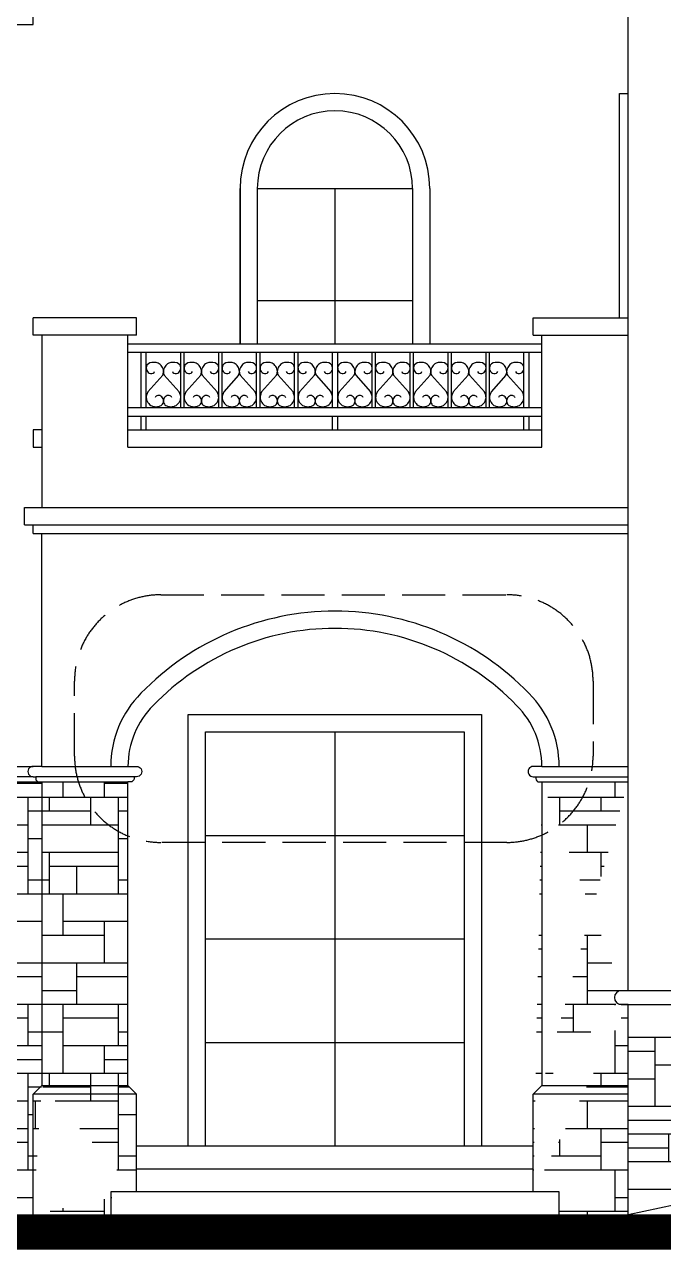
# Model space of a CAD drawing. Extents: x -34815 to 81416, y -425322 to 67478.
# Drawn here: x 24639 to 28344, y -301145 to -294045 of the extents above; entities that cross this region are included whole.
import ezdxf

# ---------------------------------------------------------------- set-up
doc = ezdxf.new("R2010")
doc.units = 0
doc.header["$LTSCALE"] = 1000
doc.header["$MEASUREMENT"] = 0
doc.linetypes.add('DASH', pattern=[0.35, 0.25, -0.1])
for name, color, linetype in [('PUB_HATCH', 8, 'Continuous'), ('STAIR', 4, 'Continuous'), ('WINDOW', 4, 'Continuous')]:
    doc.layers.add(name, color=color, linetype=linetype)
doc.layers.add('WALL', color=2, linetype='Continuous', lineweight=25)
pattern_1 = [(7e-15, (129181.8, -179004), (0, 1600), [1200, -400]), (7e-15, (129181.8, -178924), (0, 1600), [-480, 480, -240, 400]), (7e-15, (129181.8, -178844), (0, 1600), [-720, 880]), (7e-15, (129181.8, -178764), (0, 1600), [720, -880]), (7e-15, (129181.8, -178684), (0, 1600), [-320, 1280]), (7e-15, (129181.8, -178604), (0, 1600), [560, -400, 480, -160]), (7e-15, (129741.8, -178524), (0, 1600), [1280, -320]), (7e-15, (129101.8, -178444), (0, 1600), [880, -720]), (7e-15, (128861.8, -178364), (0, 1600), [720, -880]), (7e-15, (129181.8, -178284), (0, 1600), [1280, -320]), (7e-15, (129181.8, -178204), (0, 1600), [-640, 400, -240, 320]), (7e-15, (129981.8, -178124), (0, 1600), [960, -640]), (7e-15, (129341.8, -178044), (0, 1600), [640, -320, 240, -400]), (7e-15, (129661.8, -177964), (0, 1600), [640, -240, 400, -320]), (7e-15, (130301.8, -177884), (0, 1600), [960, -640]), (7e-15, (129661.8, -177804), (0, 1600), [640, -960]), (7e-15, (129981.8, -177724), (0, 1600), [720, -880]), (7e-15, (129981.8, -177644), (0, 1600), [-480, 1120]), (7e-15, (129501.8, -177564), (0, 1600), [480, -1120]), (7e-15, (129981.8, -177484), (0, 1600), [1120, -480]), (90, (129181.8, -178364), (-1600, 1e-13), [240, -640, 560, -160]), (90, (129341.8, -178284), (-1600, 1e-13), [400, -240, 160, -800]), (90, (129421.8, -178604), (-1600, 1e-13), [160, -1440]), (90, (129501.8, -178764), (-1600, 1e-13), [160, -960, 240, -240]), (90, (129581.8, -178444), (-1600, 1e-13), [160, -1440]), (90, (129661.8, -179004), (-1600, 1e-13), [240, -720, 400, -240]), (90, (129741.8, -178684), (-1600, 1e-13), [240, -1360]), (90, (129821.8, -178284), (-1600, 1e-13), [240, -80, 160, -1120]), (90, (129901.8, -178924), (-1600, 1e-13), [240, -1360]), (90, (129981.8, -178524), (-1600, 1e-13), [240, -80, 240, -160, 400, -480]), (90, (130141.8, -178524), (-1600, 1e-13), [-1120, 160, -160, 160]), (90, (130221.8, -178284), (-1600, 1e-13), [160, -1440]), (90, (130301.8, -178844), (-1600, 1e-13), [160, -560, 400, -480]), (90, (130381.8, -178604), (-1600, 1e-13), [80, -1040, 240, -240]), (90, (130461.8, -178524), (-1600, 1e-13), [400, -400, 240, -560]), (90, (130541.8, -178124), (-1600, 1e-13), [240, -400, 160, -800]), (90, (130621.8, -178684), (-1600, 1e-13), [160, -1440]), (90, (130701.8, -178524), (-1600, 1e-13), [160, -480, 240, -720])]

# ---------------------------------------------------------------- blocks, each defined once
blk = doc.blocks.new('tet5')
for p, q in [((37714, -78443.3), (37714, -79343.3)), ((37714, -79343.3), (37714, -78443.3)), ((37814, -78443.3), (37814, -79343.3)), ((38714, -78443.3), (38714, -79343.3)), ((38814, -78443.3), (38814, -79343.3))]:
    blk.add_line(p, q)
for radius in [550, 450]:
    blk.add_arc((38264, -78443.3), radius, 0, 180)
at = {"layer": 'WINDOW'}
for p, q in [((37814, -78443.3), (38714, -78443.3)), ((38264, -78443.3), (38264, -79343.3)), ((37814, -79092.8), (38714, -79092.8))]:
    blk.add_line(p, q, dxfattribs=at)

msp = doc.modelspace()

# ---------------------------------------------------------------- hatches: boundary and pattern name
at = {"layer": 'PUB_HATCH'}
h = msp.add_hatch(dxfattribs=at)
h.set_pattern_fill('文化石01', color=256, scale=100, style=0)
h.set_pattern_definition([(7e-15, (120659.7, -179004), (0, 1600), [1200, -400]), (7e-15, (120659.7, -178924), (0, 1600), [-480, 480, -240, 400]), (7e-15, (120659.7, -178844), (0, 1600), [-720, 880]), (7e-15, (120659.7, -178764), (0, 1600), [720, -880]), (7e-15, (120659.7, -178684), (0, 1600), [-320, 1280]), (7e-15, (120659.7, -178604), (0, 1600), [560, -400, 480, -160]), (7e-15, (121219.7, -178524), (0, 1600), [1280, -320]), (7e-15, (120579.7, -178444), (0, 1600), [880, -720]), (7e-15, (120339.7, -178364), (0, 1600), [720, -880]), (7e-15, (120659.7, -178284), (0, 1600), [1280, -320]), (7e-15, (120659.7, -178204), (0, 1600), [-640, 400, -240, 320]), (7e-15, (121459.7, -178124), (0, 1600), [960, -640]), (7e-15, (120819.7, -178044), (0, 1600), [640, -320, 240, -400]), (7e-15, (121139.7, -177964), (0, 1600), [640, -240, 400, -320]), (7e-15, (121779.7, -177884), (0, 1600), [960, -640]), (7e-15, (121139.7, -177804), (0, 1600), [640, -960]), (7e-15, (121459.7, -177724), (0, 1600), [720, -880]), (7e-15, (121459.7, -177644), (0, 1600), [-480, 1120]), (7e-15, (120979.7, -177564), (0, 1600), [480, -1120]), (7e-15, (121459.7, -177484), (0, 1600), [1120, -480]), (90, (120659.7, -178364), (-1600, 1e-13), [240, -640, 560, -160]), (90, (120819.7, -178284), (-1600, 1e-13), [400, -240, 160, -800]), (90, (120899.7, -178604), (-1600, 1e-13), [160, -1440]), (90, (120979.7, -178764), (-1600, 1e-13), [160, -960, 240, -240]), (90, (121059.7, -178444), (-1600, 1e-13), [160, -1440]), (90, (121139.7, -179004), (-1600, 1e-13), [240, -720, 400, -240]), (90, (121219.7, -178684), (-1600, 1e-13), [240, -1360]), (90, (121299.7, -178284), (-1600, 1e-13), [240, -80, 160, -1120]), (90, (121379.7, -178924), (-1600, 1e-13), [240, -1360]), (90, (121459.7, -178524), (-1600, 1e-13), [240, -80, 240, -160, 400, -480]), (90, (121619.7, -178524), (-1600, 1e-13), [-1120, 160, -160, 160]), (90, (121699.7, -178284), (-1600, 1e-13), [160, -1440]), (90, (121779.7, -178844), (-1600, 1e-13), [160, -560, 400, -480]), (90, (121859.7, -178604), (-1600, 1e-13), [80, -1040, 240, -240]), (90, (121939.7, -178524), (-1600, 1e-13), [400, -400, 240, -560]), (90, (122019.7, -178124), (-1600, 1e-13), [240, -400, 160, -800]), (90, (122099.7, -178684), (-1600, 1e-13), [160, -1440]), (90, (122179.7, -178524), (-1600, 1e-13), [160, -480, 240, -720])])
h.paths.add_polyline_path([(24738.7, -298435), (24388.3, -298435), (24388.3, -299745), (22088.3, -299745), (22088.3, -298435), (21538.7, -298435), (21538.7, -300068.6), (24488.7, -300068.6), (24488.7, -300144.8), (24488.7, -300184.8), (24438.7, -300184.8), (24438.7, -300745), (24438.7, -300945), (24688.7, -300945), (24688.7, -300245), (24738.7, -300195)])
h = msp.add_hatch(dxfattribs=at)
h.set_pattern_fill('文化石01', color=256, scale=100, style=0)
h.set_pattern_definition(pattern_1)
edge = h.paths.add_edge_path()
edge.add_line((25138.7, -300945), (24688.7, -300945))
edge.add_line((25288.7, -300811), (25138.7, -300811))
edge.add_line((25138.7, -300811), (25138.7, -300945))
edge.add_line((24738.7, -298435), (25238.7, -298435))
edge.add_line((24738.7, -298435), (24738.7, -300195))
edge.add_line((25238.7, -300195), (25238.7, -298435))
edge.add_line((24688.7, -300945), (24688.7, -300245))
edge.add_line((24688.7, -300245), (24738.7, -300195))
edge.add_line((25288.7, -300811), (25288.7, -300245))
edge.add_line((25288.7, -300245), (25238.7, -300195))
h = msp.add_hatch(dxfattribs=at)
h.set_pattern_fill('文化石01', color=256, scale=100, style=0)
h.set_pattern_definition(pattern_1)
edge = h.paths.add_edge_path()
edge.add_line((27738.7, -300945), (28138.7, -300945))
edge.add_line((27738.7, -300945), (27738.7, -300811))
edge.add_line((27738.7, -300811), (27588.7, -300811))
edge.add_line((27638.7, -298435), (28138.7, -298435))
edge.add_line((28138.7, -299645), (28098.7, -299645))
edge.add_arc((28098.7, -299685), 40, 90, 270)
edge.add_line((28098.7, -299725), (28138.7, -299725))
edge.add_line((27638.7, -298435), (27638.7, -300195))
edge.add_line((28138.7, -299645), (28138.7, -298435))
edge.add_line((28138.7, -300945), (28138.7, -299725))
edge.add_line((27588.7, -300811), (27588.7, -300245))
edge.add_line((27588.7, -300245), (27638.7, -300195))
h = msp.add_hatch(dxfattribs=at)
h.set_pattern_fill('文化石01', color=256, scale=100, style=0)
h.set_pattern_definition([(7e-15, (247333.4, -195436), (0, 1600), [1200, -400]), (7e-15, (247333.4, -195356), (0, 1600), [-480, 480, -240, 400]), (7e-15, (247333.4, -195276), (0, 1600), [-720, 880]), (7e-15, (247333.4, -195196), (0, 1600), [720, -880]), (7e-15, (247333.4, -195116), (0, 1600), [-320, 1280]), (7e-15, (247333.4, -195036), (0, 1600), [560, -400, 480, -160]), (7e-15, (247893.4, -194956), (0, 1600), [1280, -320]), (7e-15, (247253.4, -194876), (0, 1600), [880, -720]), (7e-15, (247013.4, -194796), (0, 1600), [720, -880]), (7e-15, (247333.4, -194716), (0, 1600), [1280, -320]), (7e-15, (247333.4, -194636), (0, 1600), [-640, 400, -240, 320]), (7e-15, (248133.4, -194556), (0, 1600), [960, -640]), (7e-15, (247493.4, -194476), (0, 1600), [640, -320, 240, -400]), (7e-15, (247813.4, -194396), (0, 1600), [640, -240, 400, -320]), (7e-15, (248453.4, -194316), (0, 1600), [960, -640]), (7e-15, (247813.4, -194236), (0, 1600), [640, -960]), (7e-15, (248133.4, -194156), (0, 1600), [720, -880]), (7e-15, (248133.4, -194076), (0, 1600), [-480, 1120]), (7e-15, (247653.4, -193996), (0, 1600), [480, -1120]), (7e-15, (248133.4, -193916), (0, 1600), [1120, -480]), (90, (247333.4, -194796), (-1600, 1e-13), [240, -640, 560, -160]), (90, (247493.4, -194716), (-1600, 1e-13), [400, -240, 160, -800]), (90, (247573.4, -195036), (-1600, 1e-13), [160, -1440]), (90, (247653.4, -195196), (-1600, 1e-13), [160, -960, 240, -240]), (90, (247733.4, -194876), (-1600, 1e-13), [160, -1440]), (90, (247813.4, -195436), (-1600, 1e-13), [240, -720, 400, -240]), (90, (247893.4, -195116), (-1600, 1e-13), [240, -1360]), (90, (247973.4, -194716), (-1600, 1e-13), [240, -80, 160, -1120]), (90, (248053.4, -195356), (-1600, 1e-13), [240, -1360]), (90, (248133.4, -194956), (-1600, 1e-13), [240, -80, 240, -160, 400, -480]), (90, (248293.4, -194956), (-1600, 1e-13), [-1120, 160, -160, 160]), (90, (248373.4, -194716), (-1600, 1e-13), [160, -1440]), (90, (248453.4, -195276), (-1600, 1e-13), [160, -560, 400, -480]), (90, (248533.4, -195036), (-1600, 1e-13), [80, -1040, 240, -240]), (90, (248613.4, -194956), (-1600, 1e-13), [400, -400, 240, -560]), (90, (248693.4, -194556), (-1600, 1e-13), [240, -400, 160, -800]), (90, (248773.4, -195116), (-1600, 1e-13), [160, -1440]), (90, (248853.4, -194956), (-1600, 1e-13), [160, -480, 240, -720])])
h.paths.add_polyline_path([(28838.7, -300795), (28838.7, -299725), (28138.7, -299725), (28138.7, -300945)])

# ---------------------------------------------------------------- linework, layer by layer
for p, q in [((24688.7, -294045), (24688.7, -292585)), ((24188.7, -294045), (24688.7, -294045)), ((25588.5, -300545), (25588.5, -298045)), ((25588.5, -298045), (27288.5, -298045)), ((27288.5, -298045), (27288.5, -300545)), ((25688.5, -300545), (25688.5, -298145)), ((25688.5, -298145), (27188.5, -298145)), ((27188.5, -298145), (27188.5, -300545)), ((24688.7, -298405), (24353.3, -298405)), ((24388.3, -298345), (24688.7, -298345)), ((24388.3, -298435), (24723.7, -298435)), ((25288.7, -300545), (27588.7, -300545)), ((25288.7, -300678), (27588.7, -300678)), ((28838.7, -300795), (28138.7, -300945)), ((20284.1, -300945), (57968.6, -300945))]:
    msp.add_line(p, q)
at = {"linetype": 'DASH'}
msp.add_lwpolyline([(25428.7, -297350.3), (27435.5, -297350.3, -0.414214), (27935.5, -297850.3), (27935.5, -298285.5, -0.414214), (27435.5, -298785.5), (25428.7, -298785.5, -0.414214), (24928.7, -298285.5), (24928.7, -297850.3, -0.414214)], format="xyb", close=True, dxfattribs=at)
msp.add_lwpolyline([(27738.7, -300945), (27738.7, -300811), (25138.7, -300811), (25138.7, -300945)])
at = {"const_width": 200}
msp.add_lwpolyline([(20284.1, -301045), (57968.6, -301045)], dxfattribs=at)
at = {"layer": 'STAIR'}
for p, q in [((25238.7, -295895), (27638.7, -295895)), ((25238.7, -295945), (27638.7, -295945)), ((25314.6, -296265), (25314.6, -295945)), ((25344.6, -296265), (25344.6, -295945)), ((25544.6, -296265), (25544.6, -295945)), ((25564.6, -296265), (25564.6, -295945)), ((25764.6, -296265), (25764.6, -295945)), ((25784.6, -296265), (25784.6, -295945)), ((25984.6, -296265), (25984.6, -295945)), ((26004.6, -296265), (26004.6, -295945)), ((26204.6, -296265), (26204.6, -295945)), ((26224.6, -296265), (26224.6, -295945)), ((26424.6, -296265), (26424.6, -295945)), ((26454.6, -296265), (26454.6, -295945)), ((26654.6, -296265), (26654.6, -295945)), ((26674.6, -296265), (26674.6, -295945)), ((26874.6, -296265), (26874.6, -295945)), ((26894.6, -296265), (26894.6, -295945)), ((27094.6, -296265), (27094.6, -295945)), ((27114.6, -296265), (27114.6, -295945)), ((27314.6, -296265), (27314.6, -295945)), ((27334.6, -296265), (27334.6, -295945)), ((27534.7, -296265), (27534.7, -295945)), ((27564.7, -296265), (27564.7, -295945)), ((25440.3, -296077.4), (25353.6, -296174.5)), ((25448.9, -296077.4), (25535.6, -296174.5)), ((25660.3, -296077.4), (25573.6, -296174.5)), ((25668.9, -296077.4), (25755.6, -296174.5)), ((25880.3, -296077.4), (25793.6, -296174.5)), ((25888.9, -296077.4), (25975.6, -296174.5)), ((26100.3, -296077.4), (26013.6, -296174.5)), ((26108.9, -296077.4), (26195.6, -296174.5)), ((26320.3, -296077.4), (26233.6, -296174.5)), ((26328.9, -296077.4), (26415.6, -296174.5)), ((26550.3, -296077.4), (26463.6, -296174.5)), ((26558.9, -296077.4), (26645.6, -296174.5)), ((26770.3, -296077.4), (26683.6, -296174.5)), ((26778.9, -296077.4), (26865.6, -296174.5)), ((26990.3, -296077.4), (26903.6, -296174.5)), ((26998.9, -296077.4), (27085.6, -296174.5)), ((27210.3, -296077.4), (27123.6, -296174.5)), ((27218.9, -296077.4), (27305.6, -296174.5)), ((27430.3, -296077.4), (27343.6, -296174.5)), ((27438.9, -296077.4), (27525.6, -296174.5)), ((25238.7, -296265), (27638.7, -296265)), ((25238.7, -296315), (27638.7, -296315)), ((25314.6, -296395), (25314.6, -296315)), ((25344.6, -296395), (25344.6, -296315)), ((26424.6, -296395), (26424.6, -296315)), ((26454.6, -296395), (26454.6, -296315)), ((27534.7, -296395), (27534.7, -296315)), ((27564.7, -296395), (27564.7, -296315)), ((25238.7, -296395), (27638.7, -296395))]:
    msp.add_line(p, q, dxfattribs=at)
msp.add_lwpolyline([(24738.7, -296395), (24688.7, -296395), (24688.7, -296495), (24738.7, -296495)], dxfattribs=at)
for centre, radius, start, end in [((25375, -296035.5), 30.5, 107.59123, 180.04126), ((25378.9, -296036.1), 34.3, 179.14942, 227.91859), ((25374, -296040.7), 27.6, 228.97351, 293.23283), ((25387.6, -296074.5), 71.4, 68.0582, 107.73056), ((25372.9, -296047.4), 22.1, 302.57234, 337.09156), ((25394.2, -296051.3), 47.5, 30.62867, 64.9627), ((25391.1, -296058.3), 53.9, 2.39071, 35.37993), ((25381.5, -296053.4), 63.6, 337.85413, 357.65669), ((25498.2, -296058.3), 53.9, 144.62007, 177.60929), ((25507.8, -296053.4), 63.6, 182.34331, 202.14587), ((25495.1, -296051.3), 47.5, 115.0373, 149.37133), ((25501.7, -296074.5), 71.4, 72.26944, 111.9418), ((25516.3, -296047.4), 22.1, 202.90844, 237.42766), ((25515.3, -296040.7), 27.6, 246.76717, 311.02649), ((25514.2, -296035.5), 30.5, 359.95874, 72.40877), ((25510.4, -296036.1), 34.3, 312.08141, 0.85058), ((25595, -296035.5), 30.5, 107.59123, 180.04126), ((25598.9, -296036.1), 34.3, 179.14942, 227.91859), ((25594, -296040.7), 27.6, 228.97351, 293.23283), ((25607.6, -296074.5), 71.4, 68.0582, 107.73056), ((25592.9, -296047.4), 22.1, 302.57234, 337.09156), ((25614.2, -296051.3), 47.5, 30.62867, 64.9627), ((25611.1, -296058.3), 53.9, 2.39071, 35.37993), ((25601.5, -296053.4), 63.6, 337.85413, 357.65669), ((25718.2, -296058.3), 53.9, 144.62007, 177.60929), ((25727.8, -296053.4), 63.6, 182.34331, 202.14587), ((25715.1, -296051.3), 47.5, 115.0373, 149.37133), ((25721.7, -296074.5), 71.4, 72.26944, 111.9418), ((25736.3, -296047.4), 22.1, 202.90844, 237.42766), ((25735.3, -296040.7), 27.6, 246.76717, 311.02649), ((25734.2, -296035.5), 30.5, 359.95874, 72.40877), ((25730.4, -296036.1), 34.3, 312.08141, 0.85058), ((25815, -296035.5), 30.5, 107.59123, 180.04126), ((25818.9, -296036.1), 34.3, 179.14942, 227.91859), ((25814, -296040.7), 27.6, 228.97351, 293.23283), ((25827.6, -296074.5), 71.4, 68.0582, 107.73056), ((25812.9, -296047.4), 22.1, 302.57234, 337.09156), ((25834.2, -296051.3), 47.5, 30.62867, 64.9627), ((25831.1, -296058.3), 53.9, 2.39071, 35.37993), ((25821.5, -296053.4), 63.6, 337.85413, 357.65669), ((25938.2, -296058.3), 53.9, 144.62007, 177.60929), ((25947.8, -296053.4), 63.6, 182.34331, 202.14587), ((25935.1, -296051.3), 47.5, 115.0373, 149.37133), ((25941.7, -296074.5), 71.4, 72.26944, 111.9418), ((25956.3, -296047.4), 22.1, 202.90844, 237.42766), ((25955.3, -296040.7), 27.6, 246.76717, 311.02649), ((25954.2, -296035.5), 30.5, 359.95874, 72.40877), ((25950.4, -296036.1), 34.3, 312.08141, 0.85058), ((26035, -296035.5), 30.5, 107.59123, 180.04126), ((26038.9, -296036.1), 34.3, 179.14942, 227.91859), ((26034, -296040.7), 27.6, 228.97351, 293.23283), ((26047.6, -296074.5), 71.4, 68.0582, 107.73056), ((26032.9, -296047.4), 22.1, 302.57234, 337.09156), ((26054.2, -296051.3), 47.5, 30.62867, 64.9627), ((26051.1, -296058.3), 53.9, 2.39071, 35.37993), ((26041.5, -296053.4), 63.6, 337.85413, 357.65669), ((26158.2, -296058.3), 53.9, 144.62007, 177.60929), ((26167.8, -296053.4), 63.6, 182.34331, 202.14587), ((26155.1, -296051.3), 47.5, 115.0373, 149.37133), ((26161.7, -296074.5), 71.4, 72.26944, 111.9418), ((26176.3, -296047.4), 22.1, 202.90844, 237.42766), ((26175.3, -296040.7), 27.6, 246.76717, 311.02649), ((26174.2, -296035.5), 30.5, 359.95874, 72.40877), ((26170.4, -296036.1), 34.3, 312.08141, 0.85058), ((26255, -296035.5), 30.5, 107.59123, 180.04126), ((26258.9, -296036.1), 34.3, 179.14942, 227.91859), ((26254, -296040.7), 27.6, 228.97351, 293.23283), ((26267.6, -296074.5), 71.4, 68.0582, 107.73056), ((26252.9, -296047.4), 22.1, 302.57234, 337.09156), ((26274.2, -296051.3), 47.5, 30.62867, 64.9627), ((26271.1, -296058.3), 53.9, 2.39071, 35.37993), ((26261.5, -296053.4), 63.6, 337.85413, 357.65669), ((26378.2, -296058.3), 53.9, 144.62007, 177.60929), ((26387.8, -296053.4), 63.6, 182.34331, 202.14587), ((26375.1, -296051.3), 47.5, 115.0373, 149.37133), ((26381.7, -296074.5), 71.4, 72.26944, 111.9418), ((26396.3, -296047.4), 22.1, 202.90844, 237.42766), ((26395.3, -296040.7), 27.6, 246.76717, 311.02649), ((26394.2, -296035.5), 30.5, 359.95874, 72.40877), ((26390.4, -296036.1), 34.3, 312.08141, 0.85058), ((26485, -296035.5), 30.5, 107.59123, 180.04126), ((26488.9, -296036.1), 34.3, 179.14942, 227.91859), ((26484, -296040.7), 27.6, 228.97351, 293.23283), ((26497.6, -296074.5), 71.4, 68.0582, 107.73056), ((26482.9, -296047.4), 22.1, 302.57234, 337.09156), ((26504.2, -296051.3), 47.5, 30.62867, 64.9627), ((26501.1, -296058.3), 53.9, 2.39071, 35.37993), ((26491.5, -296053.4), 63.6, 337.85413, 357.65669), ((26608.2, -296058.3), 53.9, 144.62007, 177.60929), ((26617.8, -296053.4), 63.6, 182.34331, 202.14587), ((26605.1, -296051.3), 47.5, 115.0373, 149.37133), ((26611.7, -296074.5), 71.4, 72.26944, 111.9418), ((26626.3, -296047.4), 22.1, 202.90844, 237.42766), ((26625.3, -296040.7), 27.6, 246.76717, 311.02649), ((26624.2, -296035.5), 30.5, 359.95874, 72.40877), ((26620.4, -296036.1), 34.3, 312.08141, 0.85058), ((26705, -296035.5), 30.5, 107.59123, 180.04126), ((26708.9, -296036.1), 34.3, 179.14942, 227.91859), ((26704, -296040.7), 27.6, 228.97351, 293.23283), ((26717.6, -296074.5), 71.4, 68.0582, 107.73056), ((26702.9, -296047.4), 22.1, 302.57234, 337.09156), ((26724.2, -296051.3), 47.5, 30.62867, 64.9627), ((26721.1, -296058.3), 53.9, 2.39071, 35.37993), ((26711.5, -296053.4), 63.6, 337.85413, 357.65669), ((26828.2, -296058.3), 53.9, 144.62007, 177.60929), ((26837.8, -296053.4), 63.6, 182.34331, 202.14587), ((26825.1, -296051.3), 47.5, 115.0373, 149.37133), ((26831.7, -296074.5), 71.4, 72.26944, 111.9418), ((26846.3, -296047.4), 22.1, 202.90844, 237.42766), ((26845.3, -296040.7), 27.6, 246.76717, 311.02649), ((26844.2, -296035.5), 30.5, 359.95874, 72.40877), ((26840.4, -296036.1), 34.3, 312.08141, 0.85058), ((26925, -296035.5), 30.5, 107.59123, 180.04126), ((26928.9, -296036.1), 34.3, 179.14942, 227.91859), ((26924, -296040.7), 27.6, 228.97351, 293.23283), ((26937.6, -296074.5), 71.4, 68.0582, 107.73056), ((26922.9, -296047.4), 22.1, 302.57234, 337.09156), ((26944.2, -296051.3), 47.5, 30.62867, 64.9627), ((26941.1, -296058.3), 53.9, 2.39071, 35.37993), ((26931.5, -296053.4), 63.6, 337.85413, 357.65669), ((27048.2, -296058.3), 53.9, 144.62007, 177.60929), ((27057.8, -296053.4), 63.6, 182.34331, 202.14587), ((27045.1, -296051.3), 47.5, 115.0373, 149.37133), ((27051.7, -296074.5), 71.4, 72.26944, 111.9418), ((27066.3, -296047.4), 22.1, 202.90844, 237.42766), ((27065.3, -296040.7), 27.6, 246.76717, 311.02649), ((27064.2, -296035.5), 30.5, 359.95874, 72.40877), ((27060.4, -296036.1), 34.3, 312.08141, 0.85058), ((27145, -296035.5), 30.5, 107.59123, 180.04126), ((27148.9, -296036.1), 34.3, 179.14942, 227.91859), ((27144, -296040.7), 27.6, 228.97351, 293.23283), ((27157.6, -296074.5), 71.4, 68.0582, 107.73056), ((27142.9, -296047.4), 22.1, 302.57234, 337.09156), ((27164.2, -296051.3), 47.5, 30.62867, 64.9627), ((27161.1, -296058.3), 53.9, 2.39071, 35.37993), ((27151.5, -296053.4), 63.6, 337.85413, 357.65669), ((27268.2, -296058.3), 53.9, 144.62007, 177.60929), ((27277.8, -296053.4), 63.6, 182.34331, 202.14587), ((27265.1, -296051.3), 47.5, 115.0373, 149.37133), ((27271.7, -296074.5), 71.4, 72.26944, 111.9418), ((27286.3, -296047.4), 22.1, 202.90844, 237.42766), ((27285.3, -296040.7), 27.6, 246.76717, 311.02649), ((27284.2, -296035.5), 30.5, 359.95874, 72.40877), ((27280.4, -296036.1), 34.3, 312.08141, 0.85058), ((27365, -296035.5), 30.5, 107.59123, 180.04126), ((27368.9, -296036.1), 34.3, 179.14942, 227.91859), ((27364, -296040.7), 27.6, 228.97351, 293.23283), ((27377.6, -296074.5), 71.4, 68.0582, 107.73056), ((27362.9, -296047.4), 22.1, 302.57234, 337.09156), ((27384.2, -296051.3), 47.5, 30.62867, 64.9627), ((27381.1, -296058.3), 53.9, 2.39071, 35.37993), ((27371.5, -296053.4), 63.6, 337.85413, 357.65669), ((27488.2, -296058.3), 53.9, 144.62007, 177.60929), ((27497.8, -296053.4), 63.6, 182.34331, 202.14587), ((27485.1, -296051.3), 47.5, 115.0373, 149.37133), ((27491.7, -296074.5), 71.4, 72.26944, 111.9418), ((27506.3, -296047.4), 22.1, 202.90844, 237.42766), ((27505.3, -296040.7), 27.6, 246.76717, 311.02649), ((27504.2, -296035.5), 30.5, 359.95874, 72.40877), ((27500.4, -296036.1), 34.3, 312.08141, 0.85058), ((25389.3, -296207), 44.7, 163.03581, 197.91243), ((25585.1, -296269.4), 250.2, 157.72446, 162.46372), ((25422.7, -296219.4), 29.2, 135.59059, 154.99819), ((25415.5, -296218.3), 23.7, 72.2887, 125.21113), ((25414.4, -296224.6), 30, 18.57102, 74.08896), ((25474.8, -296224.6), 30, 105.91104, 161.42898), ((25473.8, -296218.3), 23.7, 54.78887, 107.7113), ((25466.6, -296219.4), 29.2, 25.00181, 44.40941), ((25304.1, -296269.4), 250.2, 17.53628, 22.27554), ((25500, -296207), 44.7, 342.08757, 16.96419), ((25609.3, -296207), 44.7, 163.03581, 197.91243), ((25805.1, -296269.4), 250.2, 157.72446, 162.46372), ((25642.7, -296219.4), 29.2, 135.59059, 154.99819), ((25635.5, -296218.3), 23.7, 72.2887, 125.21113), ((25634.4, -296224.6), 30, 18.57102, 74.08896), ((25694.8, -296224.6), 30, 105.91104, 161.42898), ((25693.8, -296218.3), 23.7, 54.78887, 107.7113), ((25686.6, -296219.4), 29.2, 25.00181, 44.40941), ((25524.1, -296269.4), 250.2, 17.53628, 22.27554), ((25720, -296207), 44.7, 342.08757, 16.96419), ((25829.3, -296207), 44.7, 163.03581, 197.91243), ((26025.1, -296269.4), 250.2, 157.72446, 162.46372), ((25862.7, -296219.4), 29.2, 135.59059, 154.99819), ((25855.5, -296218.3), 23.7, 72.2887, 125.21113), ((25854.4, -296224.6), 30, 18.57102, 74.08896), ((25914.8, -296224.6), 30, 105.91104, 161.42898), ((25913.8, -296218.3), 23.7, 54.78887, 107.7113), ((25906.6, -296219.4), 29.2, 25.00181, 44.40941), ((25744.1, -296269.4), 250.2, 17.53628, 22.27554), ((25940, -296207), 44.7, 342.08757, 16.96419), ((26049.3, -296207), 44.7, 163.03581, 197.91243), ((26245.1, -296269.4), 250.2, 157.72446, 162.46372), ((26082.7, -296219.4), 29.2, 135.59059, 154.99819), ((26075.5, -296218.3), 23.7, 72.2887, 125.21113), ((26074.4, -296224.6), 30, 18.57102, 74.08896), ((26134.8, -296224.6), 30, 105.91104, 161.42898), ((26133.8, -296218.3), 23.7, 54.78887, 107.7113), ((26126.6, -296219.4), 29.2, 25.00181, 44.40941), ((25964.1, -296269.4), 250.2, 17.53628, 22.27554), ((26160, -296207), 44.7, 342.08757, 16.96419), ((26269.3, -296207), 44.7, 163.03581, 197.91243), ((26465.1, -296269.4), 250.2, 157.72446, 162.46372), ((26302.7, -296219.4), 29.2, 135.59059, 154.99819), ((26295.5, -296218.3), 23.7, 72.2887, 125.21113), ((26294.4, -296224.6), 30, 18.57102, 74.08896), ((26354.8, -296224.6), 30, 105.91104, 161.42898), ((26353.8, -296218.3), 23.7, 54.78887, 107.7113), ((26346.6, -296219.4), 29.2, 25.00181, 44.40941), ((26184.1, -296269.4), 250.2, 17.53628, 22.27554), ((26380, -296207), 44.7, 342.08757, 16.96419), ((26499.3, -296207), 44.7, 163.03581, 197.91243), ((26695.1, -296269.4), 250.2, 157.72446, 162.46372), ((26532.7, -296219.4), 29.2, 135.59059, 154.99819), ((26525.5, -296218.3), 23.7, 72.2887, 125.21113), ((26524.4, -296224.6), 30, 18.57102, 74.08896), ((26584.8, -296224.6), 30, 105.91104, 161.42898), ((26583.8, -296218.3), 23.7, 54.78887, 107.7113), ((26576.6, -296219.4), 29.2, 25.00181, 44.40941), ((26414.1, -296269.4), 250.2, 17.53628, 22.27554), ((26610, -296207), 44.7, 342.08757, 16.96419), ((26719.3, -296207), 44.7, 163.03581, 197.91243), ((26915.1, -296269.4), 250.2, 157.72446, 162.46372), ((26752.7, -296219.4), 29.2, 135.59059, 154.99819), ((26745.5, -296218.3), 23.7, 72.2887, 125.21113), ((26744.4, -296224.6), 30, 18.57102, 74.08896), ((26804.8, -296224.6), 30, 105.91104, 161.42898), ((26803.8, -296218.3), 23.7, 54.78887, 107.7113), ((26796.6, -296219.4), 29.2, 25.00181, 44.40941), ((26634.1, -296269.4), 250.2, 17.53628, 22.27554), ((26830, -296207), 44.7, 342.08757, 16.96419), ((26939.3, -296207), 44.7, 163.03581, 197.91243), ((27135.1, -296269.4), 250.2, 157.72446, 162.46372), ((26972.7, -296219.4), 29.2, 135.59059, 154.99819), ((26965.5, -296218.3), 23.7, 72.2887, 125.21113), ((26964.4, -296224.6), 30, 18.57102, 74.08896), ((27024.8, -296224.6), 30, 105.91104, 161.42898), ((27023.8, -296218.3), 23.7, 54.78887, 107.7113), ((27016.6, -296219.4), 29.2, 25.00181, 44.40941), ((26854.1, -296269.4), 250.2, 17.53628, 22.27554), ((27050, -296207), 44.7, 342.08757, 16.96419), ((27159.3, -296207), 44.7, 163.03581, 197.91243), ((27355.1, -296269.4), 250.2, 157.72446, 162.46372), ((27192.7, -296219.4), 29.2, 135.59059, 154.99819), ((27185.5, -296218.3), 23.7, 72.2887, 125.21113), ((27184.4, -296224.6), 30, 18.57102, 74.08896), ((27244.8, -296224.6), 30, 105.91104, 161.42898), ((27243.8, -296218.3), 23.7, 54.78887, 107.7113), ((27236.6, -296219.4), 29.2, 25.00181, 44.40941), ((27074.1, -296269.4), 250.2, 17.53628, 22.27554), ((27270, -296207), 44.7, 342.08757, 16.96419), ((27379.3, -296207), 44.7, 163.03581, 197.91243), ((27575.1, -296269.4), 250.2, 157.72446, 162.46372), ((27412.7, -296219.4), 29.2, 135.59059, 154.99819), ((27405.5, -296218.3), 23.7, 72.2887, 125.21113), ((27404.4, -296224.6), 30, 18.57102, 74.08896), ((27464.8, -296224.6), 30, 105.91104, 161.42898), ((27463.8, -296218.3), 23.7, 54.78887, 107.7113), ((27456.6, -296219.4), 29.2, 25.00181, 44.40941), ((27294.1, -296269.4), 250.2, 17.53628, 22.27554), ((27490, -296207), 44.7, 342.08757, 16.96419), ((25417.1, -296194.7), 75, 200.32913, 225.35885), ((25397.4, -296207), 52.6, 231.14148, 265.54102), ((25402.4, -296195.4), 64.7, 261.9975, 291.56598), ((25413.8, -296226.5), 31.6, 292.9819, 335.47345), ((25411.5, -296227), 33.6, 337.82999, 20.80287), ((25477.8, -296227), 33.6, 159.19713, 202.17001), ((25475.4, -296226.5), 31.6, 204.52655, 247.0181), ((25486.9, -296195.4), 64.7, 248.43402, 278.0025), ((25491.8, -296207), 52.6, 274.45898, 308.85852), ((25472.2, -296194.7), 75, 314.64115, 339.67087), ((25637.1, -296194.7), 75, 200.32913, 225.35885), ((25617.4, -296207), 52.6, 231.14148, 265.54102), ((25622.4, -296195.4), 64.7, 261.9975, 291.56598), ((25633.8, -296226.5), 31.6, 292.9819, 335.47345), ((25631.5, -296227), 33.6, 337.82999, 20.80287), ((25697.8, -296227), 33.6, 159.19713, 202.17001), ((25695.4, -296226.5), 31.6, 204.52655, 247.0181), ((25706.9, -296195.4), 64.7, 248.43402, 278.0025), ((25711.8, -296207), 52.6, 274.45898, 308.85852), ((25692.2, -296194.7), 75, 314.64115, 339.67087), ((25857.1, -296194.7), 75, 200.32913, 225.35885), ((25837.4, -296207), 52.6, 231.14148, 265.54102), ((25842.4, -296195.4), 64.7, 261.9975, 291.56598), ((25853.8, -296226.5), 31.6, 292.9819, 335.47345), ((25851.5, -296227), 33.6, 337.82999, 20.80287), ((25917.8, -296227), 33.6, 159.19713, 202.17001), ((25915.4, -296226.5), 31.6, 204.52655, 247.0181), ((25926.9, -296195.4), 64.7, 248.43402, 278.0025), ((25931.8, -296207), 52.6, 274.45898, 308.85852), ((25912.2, -296194.7), 75, 314.64115, 339.67087), ((26077.1, -296194.7), 75, 200.32913, 225.35885), ((26057.4, -296207), 52.6, 231.14148, 265.54102), ((26062.4, -296195.4), 64.7, 261.9975, 291.56598), ((26073.8, -296226.5), 31.6, 292.9819, 335.47345), ((26071.5, -296227), 33.6, 337.82999, 20.80287), ((26137.8, -296227), 33.6, 159.19713, 202.17001), ((26135.4, -296226.5), 31.6, 204.52655, 247.0181), ((26146.9, -296195.4), 64.7, 248.43402, 278.0025), ((26151.8, -296207), 52.6, 274.45898, 308.85852), ((26132.2, -296194.7), 75, 314.64115, 339.67087), ((26297.1, -296194.7), 75, 200.32913, 225.35885), ((26277.4, -296207), 52.6, 231.14148, 265.54102), ((26282.4, -296195.4), 64.7, 261.9975, 291.56598), ((26293.8, -296226.5), 31.6, 292.9819, 335.47345), ((26291.5, -296227), 33.6, 337.82999, 20.80287), ((26357.8, -296227), 33.6, 159.19713, 202.17001), ((26355.4, -296226.5), 31.6, 204.52655, 247.0181), ((26366.9, -296195.4), 64.7, 248.43402, 278.0025), ((26371.8, -296207), 52.6, 274.45898, 308.85852), ((26352.2, -296194.7), 75, 314.64115, 339.67087), ((26527.1, -296194.7), 75, 200.32913, 225.35885), ((26507.4, -296207), 52.6, 231.14148, 265.54102), ((26512.4, -296195.4), 64.7, 261.9975, 291.56598), ((26523.8, -296226.5), 31.6, 292.9819, 335.47345), ((26521.5, -296227), 33.6, 337.82999, 20.80287), ((26587.8, -296227), 33.6, 159.19713, 202.17001), ((26585.4, -296226.5), 31.6, 204.52655, 247.0181), ((26596.9, -296195.4), 64.7, 248.43402, 278.0025), ((26601.8, -296207), 52.6, 274.45898, 308.85852), ((26582.2, -296194.7), 75, 314.64115, 339.67087), ((26747.1, -296194.7), 75, 200.32913, 225.35885), ((26727.4, -296207), 52.6, 231.14148, 265.54102), ((26732.4, -296195.4), 64.7, 261.9975, 291.56598), ((26743.8, -296226.5), 31.6, 292.9819, 335.47345), ((26741.5, -296227), 33.6, 337.82999, 20.80287), ((26807.8, -296227), 33.6, 159.19713, 202.17001), ((26805.4, -296226.5), 31.6, 204.52655, 247.0181), ((26816.9, -296195.4), 64.7, 248.43402, 278.0025), ((26821.8, -296207), 52.6, 274.45898, 308.85852), ((26802.2, -296194.7), 75, 314.64115, 339.67087), ((26967.1, -296194.7), 75, 200.32913, 225.35885), ((26947.4, -296207), 52.6, 231.14148, 265.54102), ((26952.4, -296195.4), 64.7, 261.9975, 291.56598), ((26963.8, -296226.5), 31.6, 292.9819, 335.47345), ((26961.5, -296227), 33.6, 337.82999, 20.80287), ((27027.8, -296227), 33.6, 159.19713, 202.17001), ((27025.4, -296226.5), 31.6, 204.52655, 247.0181), ((27036.9, -296195.4), 64.7, 248.43402, 278.0025), ((27041.8, -296207), 52.6, 274.45898, 308.85852), ((27022.2, -296194.7), 75, 314.64115, 339.67087), ((27187.1, -296194.7), 75, 200.32913, 225.35885), ((27167.4, -296207), 52.6, 231.14148, 265.54102), ((27172.4, -296195.4), 64.7, 261.9975, 291.56598), ((27183.8, -296226.5), 31.6, 292.9819, 335.47345), ((27181.5, -296227), 33.6, 337.82999, 20.80287), ((27247.8, -296227), 33.6, 159.19713, 202.17001), ((27245.4, -296226.5), 31.6, 204.52655, 247.0181), ((27256.9, -296195.4), 64.7, 248.43402, 278.0025), ((27261.8, -296207), 52.6, 274.45898, 308.85852), ((27242.2, -296194.7), 75, 314.64115, 339.67087), ((27407.1, -296194.7), 75, 200.32913, 225.35885), ((27387.4, -296207), 52.6, 231.14148, 265.54102), ((27392.4, -296195.4), 64.7, 261.9975, 291.56598), ((27403.8, -296226.5), 31.6, 292.9819, 335.47345), ((27401.5, -296227), 33.6, 337.82999, 20.80287), ((27467.8, -296227), 33.6, 159.19713, 202.17001), ((27465.4, -296226.5), 31.6, 204.52655, 247.0181), ((27476.9, -296195.4), 64.7, 248.43402, 278.0025), ((27481.8, -296207), 52.6, 274.45898, 308.85852), ((27462.2, -296194.7), 75, 314.64115, 339.67087)]:
    msp.add_arc(centre, radius, start, end, dxfattribs=at)
at = {"layer": 'WALL'}
for p, q in [((28138.7, -299645), (28138.7, -290447.6)), ((25288.7, -295745), (24688.7, -295745)), ((24688.7, -295845), (24688.7, -295745)), ((25288.7, -295845), (25288.7, -295745)), ((27588.7, -295745), (28138.7, -295745)), ((27588.7, -295845), (27588.7, -295745)), ((25288.7, -295845), (24688.7, -295845)), ((24738.7, -295845), (24738.7, -296845)), ((25238.7, -296495), (25238.7, -295845)), ((27588.7, -295845), (28138.7, -295845)), ((27638.7, -296495), (27638.7, -295845)), ((25238.7, -296395), (27638.7, -296395)), ((25238.7, -296495), (27638.7, -296495)), ((24638.7, -296845), (28138.7, -296845)), ((24638.7, -296945), (24638.7, -296845)), ((24638.7, -296945), (28138.7, -296945)), ((24688.7, -296995), (24688.7, -296945)), ((24688.7, -296995), (28138.7, -296995)), ((24738.7, -298345), (24738.7, -296995)), ((25273.7, -298405), (24703.7, -298405)), ((24738.7, -298345), (25238.7, -298345)), ((27603.7, -298405), (28138.7, -298405)), ((27638.7, -298345), (28138.7, -298345)), ((24738.7, -298435), (24738.7, -300195)), ((24738.7, -298435), (25238.7, -298435)), ((25238.7, -300195), (25238.7, -298435)), ((27638.7, -298435), (27638.7, -300195)), ((27638.7, -298435), (28138.7, -298435)), ((28838.7, -299645), (28138.7, -299645)), ((28138.7, -300945), (28138.7, -299725)), ((28138.7, -299725), (28838.7, -299725)), ((24688.7, -300245), (24738.7, -300195)), ((25288.7, -300245), (24688.7, -300245)), ((24688.7, -300945), (24688.7, -300245)), ((24738.7, -300195), (25238.7, -300195)), ((25288.7, -300245), (25238.7, -300195)), ((25288.7, -300811), (25288.7, -300245)), ((27588.7, -300245), (27638.7, -300195)), ((28138.7, -300245), (27588.7, -300245)), ((27588.7, -300811), (27588.7, -300245)), ((27638.7, -300195), (28138.7, -300195))]:
    msp.add_line(p, q, dxfattribs=at)
for points in [[(27738.7, -298345, 0.198551), (27563.6, -297921.3, 0.423436), (25313.9, -297921.3, 0.198551), (25138.7, -298345, 0.198551)], [(27638.7, -298345, 0.198912), (27492.3, -297991.4, 0.423732), (25385.2, -297991.4, 0.198912), (25238.7, -298345)], [(24738.7, -298345), (24688.7, -298345, 1.000051), (24688.7, -298405), (24703.7, -298405), (24703.7, -298415, 0.414214), (24723.7, -298435), (24738.7, -298435)], [(25238.7, -298345), (25288.7, -298345, -1.000051), (25288.7, -298405), (25273.7, -298405), (25273.7, -298415, -0.414214), (25253.7, -298435), (25238.7, -298435)], [(27638.7, -298345), (27588.7, -298345, 1.000051), (27588.7, -298405), (27603.7, -298405), (27603.7, -298415, 0.414214), (27623.7, -298435), (27638.7, -298435)], [(28138.7, -299645), (28098.7, -299645, 1), (28098.7, -299725), (28138.7, -299725)]]:
    msp.add_lwpolyline(points, format="xyb", dxfattribs=at)
at = {"layer": 'WINDOW'}
for p, q in [((26438.5, -298145), (26438.7, -300545)), ((25688.5, -298745), (27188.5, -298745)), ((25688.5, -299345), (27188.5, -299345)), ((25688.5, -299945), (27188.5, -299945))]:
    msp.add_line(p, q, dxfattribs=at)
msp.add_lwpolyline([(28088.7, -295745), (28088.7, -294445), (28138.7, -294445)], dxfattribs=at)

# ---------------------------------------------------------------- block references
msp.add_blockref('tet5', (-11825.3, -216551.7))

doc.saveas('drawing.dxf')
